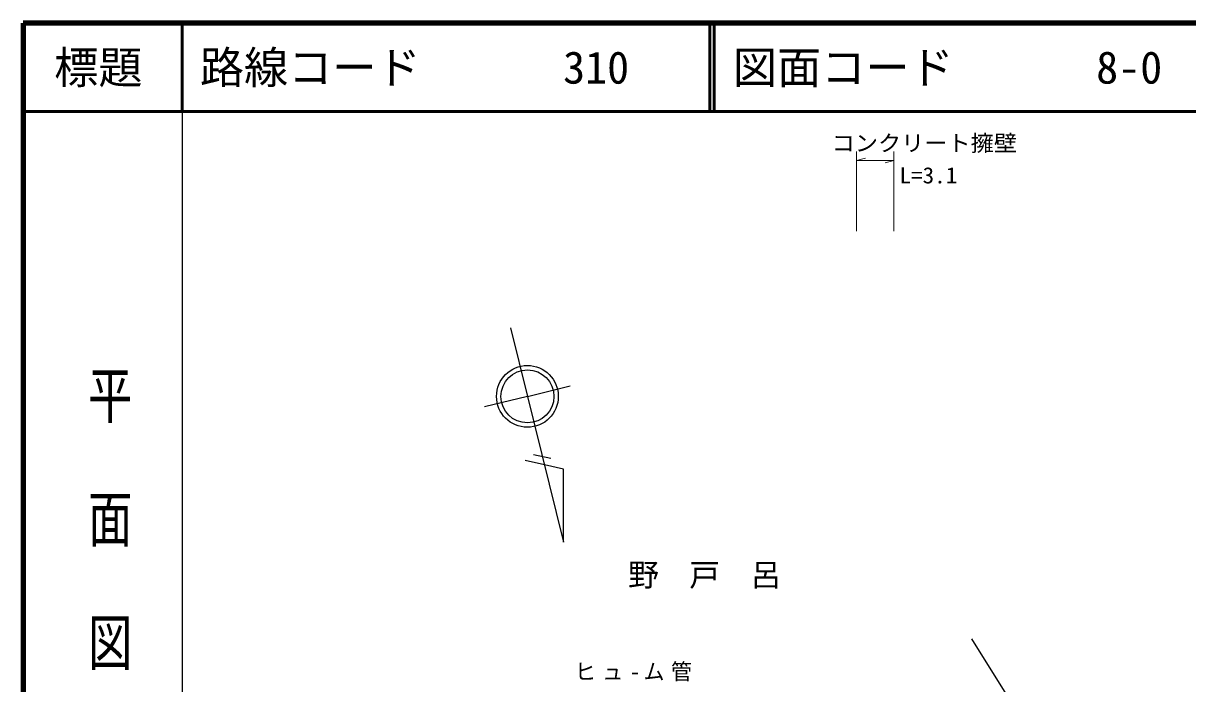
# Model space of a CAD drawing. Units: millimetres, scale not verified. Extents: x 40000 to 680000, y 20000 to 380000.
# Drawn here: x 40000 to 171890, y 305223 to 380000 of the extents above; entities that cross this region are included whole.
import ezdxf
from ezdxf.enums import TextEntityAlignment as Align

# ---------------------------------------------------------------- set-up
doc = ezdxf.new("R2010")
doc.units = ezdxf.units.MM
doc.header["$LTSCALE"] = 1000
doc.layers.add('M-BMK-HTXT', color=7, linetype='Continuous')
doc.layers.add('M-TTL-TXT', color=7, linetype='Continuous')
for name, color, linetype, lineweight in [('M-BMK-SRVR', 3, 'Continuous', 25), ('M-STR-HTXT', 7, 'Continuous', 13), ('M-TTL', 2, 'Continuous', 140), ('M-TTL-BAND', 7, 'Continuous', 25), ('M-TTL-LINE', 7, 'Continuous', 50)]:
    doc.layers.add(name, color=color, linetype=linetype, lineweight=lineweight)
doc.styles.add('@ＭＳ ゴシック', font='')
doc.styles.add('ＭＳ ゴシック', font='')
doc.styles.get('@ＭＳ ゴシック').set_extended_font_data('@MS Gothic')
doc.styles.get('ＭＳ ゴシック').set_extended_font_data('MS Gothic')

msp = doc.modelspace()

# ---------------------------------------------------------------- linework, layer by layer
at = {"layer": 'M-BMK-SRVR'}
for p, q in [((95178, 345523), (97100, 337757)), ((97100, 337757), (101953, 338958)), ((97100, 337757), (92246, 336556)), ((97100, 337757), (101183, 321255)), ((97805, 331181), (99757, 330743)), ((181374, 256192), (147439, 310308))]:
    msp.add_line(p, q, dxfattribs=at)
msp.add_lwpolyline([(101183, 321255), (101203, 329501), (99021, 329991), (96839, 330481)], dxfattribs=at)
for radius in [3500, 3000]:
    msp.add_circle((97100, 337757), radius, dxfattribs=at)
at = {"layer": 'M-STR-HTXT'}
for p, q in [((134383, 356466), (134383, 365466)), ((138610, 365466), (138610, 356466)), ((134383, 364466), (135383, 364746)), ((134383, 364466), (138610, 364466)), ((138610, 364466), (137610, 364186))]:
    msp.add_line(p, q, dxfattribs=at)
at = {"layer": 'M-TTL'}
for p, q in [((40000, 380000), (40000, 20000)), ((680000, 380000), (40000, 380000))]:
    msp.add_line(p, q, dxfattribs=at)
at = {"layer": 'M-TTL-BAND'}
msp.add_line((58000, 370000), (58000, 20000), dxfattribs=at)
at = {"layer": 'M-TTL-LINE'}
for p, q in [((58000, 380000), (58000, 370000)), ((117750, 380000), (117750, 370000)), ((118250, 380000), (118250, 370000)), ((40000, 370000), (680000, 370000))]:
    msp.add_line(p, q, dxfattribs=at)

# ---------------------------------------------------------------- texts
at = {"layer": 'M-BMK-HTXT', "insert": (108501, 315967), "char_height": 2566, "attachment_point": 7, "style": 'ＭＳ ゴシック'}
msp.add_mtext('\\T1.98;野戸呂\\~', dxfattribs=at)
at = {"layer": 'M-STR-HTXT', "style": 'ＭＳ ゴシック', "width": 1.05}
for s, p in [('コンクリート擁壁', (131559, 364966)), ('L=3.1', (139244, 361320))]:
    msp.add_text(s, height=1833, dxfattribs=at).set_placement(p, align=Align.BOTTOM_LEFT)
at = {"layer": 'M-STR-HTXT', "insert": (102477, 305473), "char_height": 1833, "attachment_point": 7, "style": 'ＭＳ ゴシック'}
msp.add_mtext('\\T1.31;\\W0.95;ヒュ-ム管', dxfattribs=at)
at = {"layer": 'M-TTL-BAND', "style": '@ＭＳ ゴシック', "width": 1.4}
msp.add_text('平  面  図', height=3666, rotation=270, dxfattribs=at).set_placement((49777, 306475), align=Align.MIDDLE_RIGHT)
at = {"layer": 'M-TTL-TXT', "style": 'ＭＳ ゴシック'}
msp.add_text('標題', height=3666, dxfattribs=at).set_placement((48500, 375000), align=Align.MIDDLE_CENTER)
for s, p in [('路線コード', (60000, 375000)), ('310', (101142, 375000)), ('図面コード', (120380, 375000)), ('8-0', (161521, 375000))]:
    msp.add_text(s, height=3666, dxfattribs=at).set_placement(p, align=Align.MIDDLE_LEFT)

doc.saveas('drawing.dxf')
